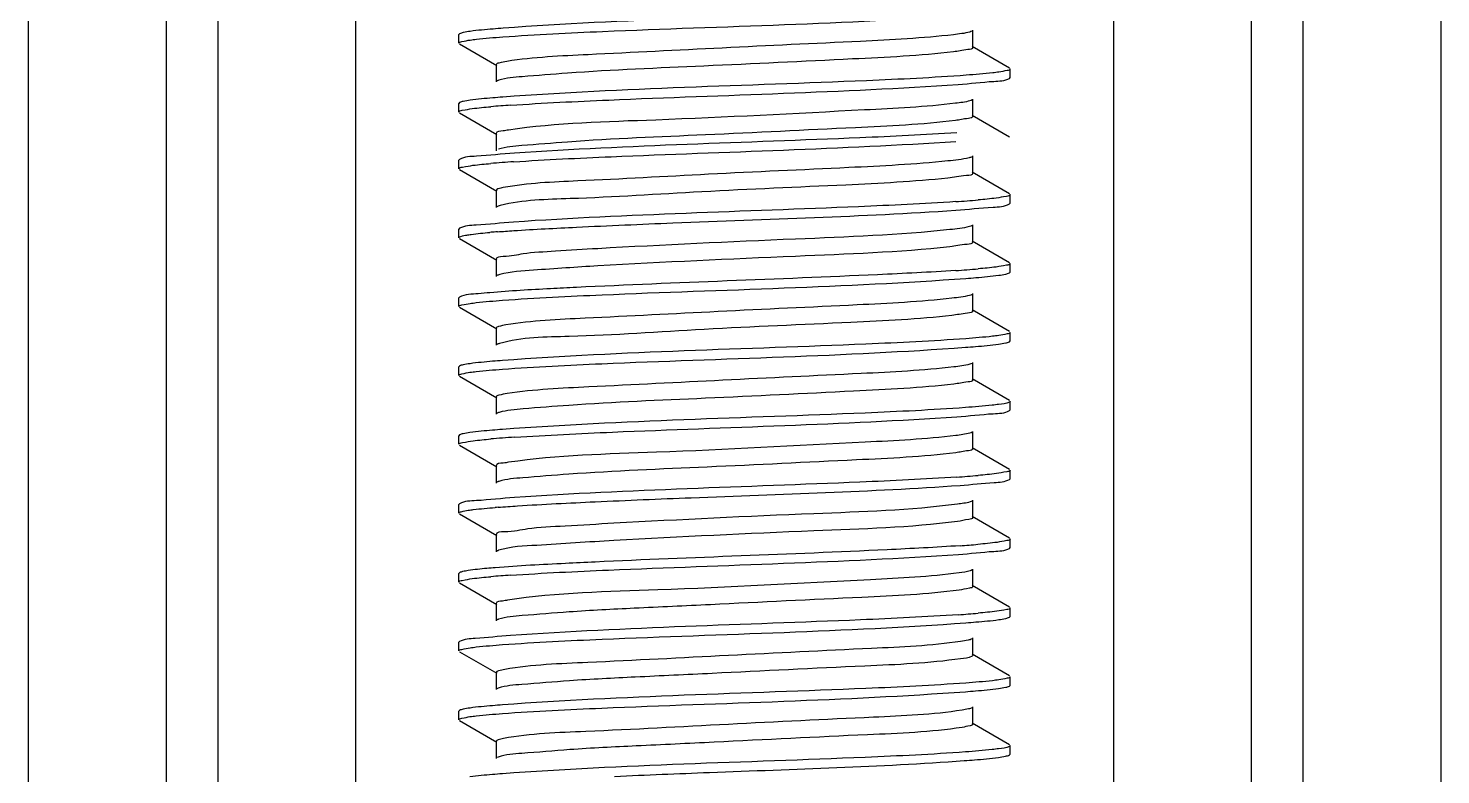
# Model space of a CAD drawing. Extents: x 27938 to 650306, y -92720 to 1524912.
# Drawn here: x 300564.7 to 301052.9, y 808614.4 to 808872.5 of the extents above; entities that cross this region are included whole.
import ezdxf

# ---------------------------------------------------------------- set-up
doc = ezdxf.new("R2010")
doc.units = 0
doc.header["$LTSCALE"] = 1000
doc.header["$MEASUREMENT"] = 0

msp = doc.modelspace()

# ---------------------------------------------------------------- linework, layer by layer
at = {"linetype": 'Continuous'}
for p, q in [((300564.69, 810344.87), (300564.69, 805603.84)), ((300612.32, 810344.87), (300612.32, 805603.84)), ((300630.18, 810344.87), (300630.18, 805603.84)), ((300677.8, 810344.87), (300677.8, 805603.84)), ((300939.75, 810344.87), (300939.75, 805603.84)), ((300987.37, 810344.87), (300987.37, 805603.84)), ((301005.23, 810344.87), (301005.23, 805603.84)), ((301052.86, 810344.87), (301052.86, 805603.84)), ((300713.75, 808870.58), (300713.52, 808870.32)), ((300891.14, 808865.85), (300891.14, 808871.81)), ((300713.52, 808867.34), (300713.52, 808870.32)), ((300713.52, 808867.34), (300713.52, 808870.32)), ((300713.75, 808867.08), (300726.67, 808859.6)), ((300903.8, 808858.67), (300890.88, 808866.16)), ((300726.41, 808859.9), (300726.41, 808853.95)), ((300904.03, 808855.44), (300904.03, 808858.41)), ((300904.03, 808855.44), (300904.03, 808858.41)), ((300903.8, 808855.17), (300904.03, 808855.44)), ((300713.75, 808846.77), (300713.52, 808846.51)), ((300713.52, 808843.53), (300713.52, 808846.51)), ((300713.52, 808843.53), (300713.52, 808846.51)), ((300891.14, 808842.04), (300891.14, 808847.99)), ((300713.75, 808843.27), (300726.67, 808835.79)), ((300903.8, 808834.86), (300890.88, 808842.34)), ((300726.41, 808836.09), (300726.41, 808830.13)), ((300713.75, 808827.13), (300713.52, 808826.87)), ((300713.52, 808823.89), (300713.52, 808826.87)), ((300713.52, 808823.89), (300713.52, 808826.87)), ((300891.14, 808822.41), (300891.14, 808828.36)), ((300713.75, 808823.63), (300726.67, 808816.15)), ((300903.8, 808815.22), (300890.88, 808822.71)), ((300726.41, 808816.45), (300726.41, 808810.5)), ((300903.8, 808811.73), (300904.03, 808811.99)), ((300904.03, 808811.99), (300904.03, 808814.96)), ((300904.03, 808811.99), (300904.03, 808814.96)), ((300713.75, 808803.32), (300713.52, 808803.06)), ((300713.52, 808800.08), (300713.52, 808803.06)), ((300713.52, 808800.08), (300713.52, 808803.06)), ((300891.14, 808798.59), (300891.14, 808804.55)), ((300713.75, 808799.82), (300726.67, 808792.34)), ((300903.8, 808791.41), (300890.88, 808798.89)), ((300726.41, 808792.64), (300726.41, 808786.69)), ((300903.8, 808787.91), (300904.03, 808788.17)), ((300904.03, 808788.17), (300904.03, 808791.15)), ((300904.03, 808788.17), (300904.03, 808791.15)), ((300713.75, 808779.51), (300713.52, 808779.24)), ((300713.52, 808776.27), (300713.52, 808779.24)), ((300713.52, 808776.27), (300713.52, 808779.24)), ((300891.14, 808774.78), (300891.14, 808780.73)), ((300713.75, 808776.01), (300726.67, 808768.53)), ((300903.8, 808767.6), (300890.88, 808775.08)), ((300726.41, 808768.83), (300726.41, 808762.87)), ((300903.8, 808764.1), (300904.03, 808764.36)), ((300904.03, 808764.36), (300904.03, 808767.34)), ((300904.03, 808764.36), (300904.03, 808767.34)), ((300713.75, 808755.69), (300713.52, 808755.43)), ((300713.52, 808752.46), (300713.52, 808755.43)), ((300713.52, 808752.46), (300713.52, 808755.43)), ((300891.14, 808750.97), (300891.14, 808756.92)), ((300713.75, 808752.19), (300726.67, 808744.71)), ((300903.8, 808743.79), (300890.88, 808751.27)), ((300726.41, 808745.01), (300726.41, 808739.06)), ((300903.8, 808740.29), (300904.03, 808740.55)), ((300904.03, 808740.55), (300904.03, 808743.53)), ((300904.03, 808740.55), (300904.03, 808743.53)), ((300713.75, 808731.88), (300713.52, 808731.62)), ((300713.52, 808728.64), (300713.52, 808731.62)), ((300713.52, 808728.64), (300713.52, 808731.62)), ((300891.14, 808727.15), (300891.14, 808733.11)), ((300713.75, 808728.38), (300726.67, 808720.9)), ((300903.8, 808719.97), (300890.88, 808727.46)), ((300726.41, 808721.2), (300726.41, 808715.25)), ((300904.03, 808716.74), (300904.03, 808719.71)), ((300904.03, 808716.74), (300904.03, 808719.71)), ((300903.8, 808716.48), (300904.03, 808716.74)), ((300713.75, 808708.07), (300713.52, 808707.81)), ((300713.52, 808704.83), (300713.52, 808707.81)), ((300713.52, 808704.83), (300713.52, 808707.81)), ((300713.75, 808704.57), (300726.67, 808697.09)), ((300891.14, 808703.34), (300891.14, 808709.29)), ((300903.8, 808696.16), (300890.88, 808703.64)), ((300726.41, 808697.39), (300726.41, 808691.44)), ((300904.03, 808692.92), (300904.03, 808695.9)), ((300904.03, 808692.92), (300904.03, 808695.9)), ((300903.8, 808692.66), (300904.03, 808692.92)), ((300891.14, 808679.53), (300891.14, 808685.48)), ((300713.75, 808684.25), (300713.52, 808683.99)), ((300713.52, 808681.02), (300713.52, 808683.99)), ((300713.52, 808681.02), (300713.52, 808683.99)), ((300713.75, 808680.76), (300726.67, 808673.27)), ((300903.8, 808672.35), (300890.88, 808679.83)), ((300726.41, 808673.58), (300726.41, 808667.62)), ((300904.03, 808669.11), (300904.03, 808672.09)), ((300904.03, 808669.11), (300904.03, 808672.09)), ((300903.8, 808668.85), (300904.03, 808669.11)), ((300891.14, 808655.72), (300891.14, 808661.67)), ((300713.75, 808660.44), (300713.52, 808660.18)), ((300713.52, 808657.2), (300713.52, 808660.18)), ((300713.52, 808657.2), (300713.52, 808660.18)), ((300713.75, 808656.94), (300726.67, 808649.46)), ((300903.8, 808648.54), (300890.88, 808656.02)), ((300726.41, 808649.76), (300726.41, 808643.81)), ((300904.03, 808645.3), (300904.03, 808648.27)), ((300904.03, 808645.3), (300904.03, 808648.27)), ((300727.15, 808644.32), (300726.67, 808644.11)), ((300903.8, 808645.04), (300904.03, 808645.3)), ((300713.75, 808636.63), (300713.52, 808636.37)), ((300713.52, 808633.39), (300713.52, 808636.37)), ((300713.52, 808633.39), (300713.52, 808636.37)), ((300891.14, 808631.9), (300891.14, 808637.86)), ((300713.75, 808633.13), (300726.67, 808625.65)), ((300903.8, 808624.72), (300890.88, 808632.2)), ((300726.41, 808625.95), (300726.41, 808620)), ((300904.03, 808621.49), (300904.03, 808624.46)), ((300904.03, 808621.49), (300904.03, 808624.46)), ((300727.1, 808620.49), (300726.67, 808620.3)), ((300903.8, 808621.22), (300904.03, 808621.49))]:
    msp.add_line(p, q, dxfattribs=at)
for centre, radius, start, end in [((300758.78, 808438.49), 408.32, 93.8398, 94.8043), ((300760.15, 808401.52), 425.7, 93.7309, 94.7995), ((300857.62, 809234.59), 422.95, 273.7477, 274.8005), ((300753.95, 808454.44), 348.72, 94.4553, 94.6449), ((300749.58, 808508.07), 294.92, 94.6427, 94.9248), ((300857.58, 809211.29), 423.47, 273.7437, 274.8009), ((300760.56, 808301.03), 430.96, 93.6981, 94.7988), ((300858.05, 809133.84), 417.43, 273.7828, 274.8013), ((300754.83, 808348.12), 359.83, 94.4275, 94.5797), ((300859.56, 809091.03), 398.37, 273.9093, 274.8037), ((300758.67, 808277.26), 407.03, 93.8492, 94.8033), ((300858.86, 809076.1), 407.29, 273.8479, 274.803)]:
    msp.add_arc(centre, radius, start, end, dxfattribs=at)
for points, knots in [([(300728.71, 808869.51), (300740.2, 808870.35), (300793.59, 808872.96), (300847.06, 808874.01), (300888.89, 808877.08)], [0, 0, 0, 0, 0.215407, 1, 1, 1, 1]), ([(300888.93, 808880.06), (300877.48, 808879.22), (300824.11, 808876.62), (300770.67, 808875.56), (300728.84, 808872.5)], [0, 0, 0, 0, 0.214949, 1, 1, 1, 1]), ([(300717.45, 808871.41), (300716.64, 808871.3), (300715.41, 808871.08), (300714.14, 808870.8), (300713.75, 808870.58)], [0, 0, 0, 0, 0.643741, 1, 1, 1, 1]), ([(300728.84, 808872.5), (300727.67, 808872.41), (300723.87, 808872.12), (300720.06, 808871.78), (300717.45, 808871.41)], [0, 0, 0, 0, 0.307276, 1, 1, 1, 1]), ([(300890.88, 808871.51), (300890.63, 808871.36), (300888.53, 808870.71), (300886.35, 808870.49), (300884.48, 808870.27)], [0, 0, 0, 0, 0.131982, 1, 1, 1, 1]), ([(300713.52, 808867.34), (300713.52, 808867.71), (300715.43, 808868.03), (300716.43, 808868.29), (300717.4, 808868.43)], [0, 0, 0, 0, 0.274415, 1, 1, 1, 1]), ([(300717.4, 808868.43), (300718.12, 808868.53), (300721.88, 808868.99), (300725.66, 808869.29), (300728.71, 808869.51)], [0, 0, 0, 0, 0.191381, 1, 1, 1, 1]), ([(300884.48, 808870.27), (300873.8, 808869.02), (300847.1, 808867.69), (300805, 808865.73), (300764.29, 808863.59), (300739.41, 808862.48), (300730.12, 808861.04)], [0, 0, 0, 0, 0.208516, 0.518039, 0.81764, 1, 1, 1, 1]), ([(300891.14, 808865.85), (300891.14, 808865.24), (300887.76, 808864.99), (300886.14, 808864.51), (300884.48, 808864.32)], [0, 0, 0, 0, 0.268827, 1, 1, 1, 1]), ([(300730.12, 808861.04), (300729.19, 808860.9), (300728.2, 808860.65), (300726.42, 808860.27), (300726.41, 808859.9)], [0, 0, 0, 0, 0.721013, 1, 1, 1, 1]), ([(300884.48, 808864.32), (300872.9, 808862.97), (300844.09, 808861.63), (300799.65, 808859.38), (300761.47, 808857.9), (300737.94, 808855.91), (300729.9, 808855.32), (300727.31, 808854.51)], [0, 0, 0, 0, 0.222005, 0.548688, 0.848211, 0.948158, 1, 1, 1, 1]), ([(300888.89, 808856.25), (300877.42, 808855.4), (300824.02, 808852.8), (300770.55, 808851.75), (300728.71, 808848.68)], [0, 0, 0, 0, 0.215206, 1, 1, 1, 1]), ([(300900.17, 808857.33), (300899.45, 808857.23), (300895.7, 808856.77), (300891.94, 808856.47), (300888.89, 808856.25)], [0, 0, 0, 0, 0.191317, 1, 1, 1, 1]), ([(300904.03, 808858.41), (300904.03, 808858.04), (300902.13, 808857.72), (300901.14, 808857.47), (300900.17, 808857.33)], [0, 0, 0, 0, 0.274505, 1, 1, 1, 1]), ([(300727.31, 808854.51), (300727.19, 808854.47), (300726.97, 808854.39), (300726.76, 808854.3), (300726.68, 808854.25)], [0, 0, 0, 0, 0.563231, 1, 1, 1, 1]), ([(300731.43, 808845.89), (300742.71, 808846.66), (300794.27, 808849.14), (300845.89, 808850.33), (300886.1, 808853.07)], [0, 0, 0, 0, 0.219091, 1, 1, 1, 1]), ([(300886.1, 808853.07), (300890.19, 808853.35), (300895.94, 808854.15), (300902.2, 808854.26), (300903.8, 808855.17)], [0, 0, 0, 0, 0.690238, 1, 1, 1, 1]), ([(300717.4, 808847.59), (300716.61, 808847.48), (300715.39, 808847.27), (300714.14, 808846.99), (300713.75, 808846.77)], [0, 0, 0, 0, 0.643277, 1, 1, 1, 1]), ([(300728.71, 808848.68), (300727.55, 808848.59), (300723.78, 808848.29), (300720, 808847.96), (300717.4, 808847.59)], [0, 0, 0, 0, 0.307434, 1, 1, 1, 1]), ([(300885.11, 808846.54), (300874.7, 808845.26), (300840.13, 808843.61), (300788.7, 808840.68), (300747.48, 808839.76), (300730.62, 808837.3)], [0, 0, 0, 0, 0.203452, 0.669893, 1, 1, 1, 1]), ([(300890.88, 808847.69), (300890.65, 808847.56), (300888.76, 808846.95), (300886.8, 808846.74), (300885.11, 808846.54)], [0, 0, 0, 0, 0.134844, 1, 1, 1, 1]), ([(300713.52, 808843.53), (300713.52, 808843.96), (300715.79, 808844.25), (300716.94, 808844.56), (300718.09, 808844.71)], [0, 0, 0, 0, 0.271629, 1, 1, 1, 1]), ([(300891.14, 808842.04), (300891.14, 808841.48), (300888.11, 808841.19), (300886.62, 808840.77), (300885.11, 808840.58)], [0, 0, 0, 0, 0.270217, 1, 1, 1, 1]), ([(300730.62, 808837.3), (300730.01, 808837.22), (300728.82, 808836.88), (300726.42, 808836.94), (300726.41, 808836.09)], [0, 0, 0, 0, 0.421526, 1, 1, 1, 1]), ([(300885.11, 808840.58), (300873.65, 808839.18), (300844.79, 808837.87), (300800.15, 808835.57), (300761.59, 808834.12), (300737.87, 808832.07), (300729.79, 808831.51), (300727.22, 808830.67)], [0, 0, 0, 0, 0.219023, 0.546829, 0.848448, 0.948708, 1, 1, 1, 1]), ([(300885.58, 808836.38), (300874.44, 808835.63), (300823.5, 808833.18), (300772.5, 808831.95), (300732.76, 808829.32)], [0, 0, 0, 0, 0.219007, 1, 1, 1, 1]), ([(300732.45, 808826.32), (300743.67, 808827.07), (300794.61, 808829.51), (300845.61, 808830.73), (300885.26, 808833.38)], [0, 0, 0, 0, 0.220571, 1, 1, 1, 1]), ([(300732.76, 808829.32), (300728.35, 808829.03), (300722.19, 808828.18), (300715.46, 808828.11), (300713.75, 808827.13)], [0, 0, 0, 0, 0.691503, 1, 1, 1, 1]), ([(300882.51, 808826.61), (300871.13, 808825.43), (300843.54, 808824.03), (300800.87, 808822.16), (300761.13, 808819.86), (300737.32, 808818.99), (300728.85, 808817.38)], [0, 0, 0, 0, 0.222949, 0.537937, 0.832059, 1, 1, 1, 1]), ([(300890.88, 808828.06), (300890.57, 808827.88), (300887.8, 808827.11), (300884.98, 808826.86), (300882.51, 808826.61)], [0, 0, 0, 0, 0.124926, 1, 1, 1, 1]), ([(300713.52, 808823.89), (300713.52, 808824.35), (300715.95, 808824.62), (300717.16, 808824.95), (300718.37, 808825.11)], [0, 0, 0, 0, 0.270691, 1, 1, 1, 1]), ([(300891.13, 808822.41), (300891.14, 808821.62), (300886.7, 808821.52), (300884.66, 808820.88), (300882.51, 808820.66)], [0, 0, 0, 0, 0.265953, 1, 1, 1, 1]), ([(300728.85, 808817.38), (300728.24, 808817.26), (300727.53, 808817.1), (300726.42, 808816.71), (300726.42, 808816.45)], [0, 0, 0, 0, 0.710384, 1, 1, 1, 1]), ([(300882.51, 808820.66), (300870.78, 808819.44), (300842.41, 808818), (300798.83, 808816.21), (300759.19, 808813.55), (300735.68, 808813.16), (300727.84, 808811.21)], [0, 0, 0, 0, 0.22824, 0.54962, 0.84357, 1, 1, 1, 1]), ([(300885.26, 808812.54), (300874.07, 808811.8), (300823.13, 808809.35), (300772.13, 808808.13), (300732.45, 808805.49)], [0, 0, 0, 0, 0.220044, 1, 1, 1, 1]), ([(300904.03, 808814.96), (300904.03, 808814.51), (300901.63, 808814.24), (300900.43, 808813.91), (300899.22, 808813.76)], [0, 0, 0, 0, 0.270828, 1, 1, 1, 1]), ([(300727.84, 808811.21), (300727.6, 808811.15), (300727.21, 808811.04), (300726.82, 808810.89), (300726.68, 808810.8)], [0, 0, 0, 0, 0.588567, 1, 1, 1, 1]), ([(300754.16, 808803.72), (300765.27, 808804.26), (300808.97, 808806.15), (300852.7, 808807.4), (300885.23, 808809.57)], [0, 0, 0, 0, 0.25454, 1, 1, 1, 1]), ([(300885.23, 808809.57), (300889.53, 808809.85), (300895.55, 808810.69), (300902.13, 808810.77), (300903.8, 808811.73)], [0, 0, 0, 0, 0.69109, 1, 1, 1, 1]), ([(300732.45, 808805.49), (300728.12, 808805.2), (300722.05, 808804.36), (300715.43, 808804.28), (300713.75, 808803.32)], [0, 0, 0, 0, 0.691213, 1, 1, 1, 1]), ([(300726.86, 808802.11), (300728.73, 808802.26), (300737.82, 808802.9), (300746.92, 808803.37), (300754.16, 808803.72)], [0, 0, 0, 0, 0.205696, 1, 1, 1, 1]), ([(300883.23, 808802.87), (300865.52, 808800.97), (300824.88, 808799.47), (300784.32, 808797.56), (300761.55, 808796.28)], [0, 0, 0, 0, 0.438605, 1, 1, 1, 1]), ([(300890.88, 808804.24), (300890.59, 808804.08), (300888.07, 808803.35), (300885.48, 808803.11), (300883.23, 808802.87)], [0, 0, 0, 0, 0.127252, 1, 1, 1, 1]), ([(300713.52, 808800.08), (300713.52, 808800.36), (300714.82, 808800.7), (300715.56, 808800.88), (300716.25, 808800.99)], [0, 0, 0, 0, 0.28203, 1, 1, 1, 1]), ([(300716.25, 808800.99), (300716.76, 808801.08), (300719.42, 808801.46), (300722.1, 808801.71), (300724.26, 808801.9)], [0, 0, 0, 0, 0.190713, 1, 1, 1, 1]), ([(300891.14, 808798.59), (300891.14, 808797.87), (300887.09, 808797.71), (300885.21, 808797.13), (300883.23, 808796.92)], [0, 0, 0, 0, 0.266804, 1, 1, 1, 1]), ([(300761.55, 808796.28), (300756.65, 808796), (300748.29, 808795.39), (300736.55, 808794.85), (300731.15, 808793.54), (300726.42, 808793.48), (300726.42, 808792.64)], [0, 0, 0, 0, 0.415, 0.730895, 0.928614, 1, 1, 1, 1]), ([(300883.23, 808796.92), (300865.52, 808795.01), (300824.88, 808793.52), (300784.32, 808791.6), (300761.55, 808790.33)], [0, 0, 0, 0, 0.438605, 1, 1, 1, 1]), ([(300761.55, 808790.33), (300754.13, 808789.91), (300742.88, 808789.02), (300731.46, 808788.35), (300727.68, 808787.35)], [0, 0, 0, 0, 0.654734, 1, 1, 1, 1]), ([(300885.23, 808788.73), (300876.24, 808788.13), (300832.55, 808785.96), (300788.84, 808784.57), (300754.16, 808782.88)], [0, 0, 0, 0, 0.205964, 1, 1, 1, 1]), ([(300904.03, 808791.15), (300904.03, 808790.7), (300901.63, 808790.43), (300900.43, 808790.1), (300899.23, 808789.94)], [0, 0, 0, 0, 0.270838, 1, 1, 1, 1]), ([(300900.11, 808787.08), (300900.92, 808787.2), (300902.15, 808787.41), (300903.41, 808787.69), (300903.8, 808787.91)], [0, 0, 0, 0, 0.643619, 1, 1, 1, 1]), ([(300754.16, 808782.88), (300751.17, 808782.74), (300741.2, 808782.23), (300731.23, 808781.66), (300724.26, 808781.06)], [0, 0, 0, 0, 0.299335, 1, 1, 1, 1]), ([(300727.68, 808787.35), (300727.48, 808787.3), (300727.14, 808787.2), (300726.81, 808787.06), (300726.68, 808786.99)], [0, 0, 0, 0, 0.581773, 1, 1, 1, 1]), ([(300728.63, 808778.43), (300740.09, 808779.28), (300793.46, 808781.88), (300846.9, 808782.94), (300888.73, 808786)], [0, 0, 0, 0, 0.214998, 1, 1, 1, 1]), ([(300888.73, 808786), (300889.9, 808786.08), (300893.7, 808786.38), (300897.5, 808786.72), (300900.11, 808787.08)], [0, 0, 0, 0, 0.307332, 1, 1, 1, 1]), ([(300724.26, 808781.06), (300722.91, 808780.95), (300719.45, 808780.48), (300715.65, 808780.6), (300713.75, 808779.51)], [0, 0, 0, 0, 0.38307, 1, 1, 1, 1]), ([(300717.37, 808777.35), (300718.09, 808777.45), (300721.83, 808777.91), (300725.59, 808778.21), (300728.63, 808778.43)], [0, 0, 0, 0, 0.19129, 1, 1, 1, 1]), ([(300883.92, 808779.14), (300873.04, 808777.91), (300846.07, 808776.55), (300803.79, 808774.62), (300763.35, 808772.44), (300738.77, 808771.39), (300729.72, 808769.9)], [0, 0, 0, 0, 0.212745, 0.523869, 0.821865, 1, 1, 1, 1]), ([(300890.88, 808780.43), (300890.61, 808780.28), (300888.32, 808779.59), (300885.97, 808779.37), (300883.92, 808779.14)], [0, 0, 0, 0, 0.129757, 1, 1, 1, 1]), ([(300713.52, 808776.27), (300713.52, 808776.64), (300715.41, 808776.96), (300716.41, 808777.21), (300717.37, 808777.35)], [0, 0, 0, 0, 0.27455, 1, 1, 1, 1]), ([(300883.92, 808773.18), (300872.34, 808771.88), (300843.75, 808770.45), (300799.57, 808768.68), (300759.3, 808765.76), (300735.32, 808765.68), (300727.54, 808763.5)], [0, 0, 0, 0, 0.223258, 0.547569, 0.845448, 1, 1, 1, 1]), ([(300891.14, 808774.78), (300891.14, 808774.12), (300887.47, 808773.91), (300885.73, 808773.38), (300883.92, 808773.18)], [0, 0, 0, 0, 0.26783, 1, 1, 1, 1]), ([(300729.72, 808769.9), (300728.89, 808769.77), (300727.98, 808769.55), (300726.42, 808769.16), (300726.41, 808768.83)], [0, 0, 0, 0, 0.718436, 1, 1, 1, 1]), ([(300727.54, 808763.5), (300727.37, 808763.45), (300727.08, 808763.36), (300726.79, 808763.24), (300726.68, 808763.18)], [0, 0, 0, 0, 0.575828, 1, 1, 1, 1]), ([(300888.73, 808765.16), (300877.23, 808764.32), (300823.86, 808761.72), (300770.42, 808760.67), (300728.63, 808757.6)], [0, 0, 0, 0, 0.215728, 1, 1, 1, 1]), ([(300888.56, 808762.17), (300889.74, 808762.26), (300893.58, 808762.56), (300897.42, 808762.9), (300900.07, 808763.27)], [0, 0, 0, 0, 0.307278, 1, 1, 1, 1]), ([(300900.11, 808766.25), (300899.39, 808766.15), (300895.6, 808765.69), (300891.8, 808765.39), (300888.73, 808765.16)], [0, 0, 0, 0, 0.19147, 1, 1, 1, 1]), ([(300900.07, 808763.27), (300900.88, 808763.38), (300902.13, 808763.59), (300903.4, 808763.87), (300903.8, 808764.1)], [0, 0, 0, 0, 0.644079, 1, 1, 1, 1]), ([(300904.03, 808767.34), (300904.03, 808766.96), (300902.11, 808766.65), (300901.1, 808766.39), (300900.11, 808766.25)], [0, 0, 0, 0, 0.274248, 1, 1, 1, 1]), ([(300728.57, 808754.62), (300740, 808755.46), (300793.33, 808758.06), (300846.74, 808759.13), (300888.56, 808762.17)], [0, 0, 0, 0, 0.214643, 1, 1, 1, 1]), ([(300713.52, 808752.46), (300713.52, 808752.82), (300715.4, 808753.14), (300716.4, 808753.4), (300717.36, 808753.53)], [0, 0, 0, 0, 0.274625, 1, 1, 1, 1]), ([(300717.37, 808756.51), (300716.58, 808756.4), (300715.37, 808756.19), (300714.14, 808755.91), (300713.75, 808755.69)], [0, 0, 0, 0, 0.642977, 1, 1, 1, 1]), ([(300717.36, 808753.53), (300718.07, 808753.64), (300721.8, 808754.09), (300725.54, 808754.39), (300728.57, 808754.62)], [0, 0, 0, 0, 0.191275, 1, 1, 1, 1]), ([(300728.63, 808757.6), (300727.48, 808757.51), (300723.72, 808757.22), (300719.96, 808756.88), (300717.37, 808756.51)], [0, 0, 0, 0, 0.307533, 1, 1, 1, 1]), ([(300884.59, 808755.4), (300873.95, 808754.15), (300847.31, 808752.82), (300805.25, 808750.85), (300764.48, 808748.72), (300739.54, 808747.6), (300730.2, 808746.17)], [0, 0, 0, 0, 0.207666, 0.516866, 0.81679, 1, 1, 1, 1]), ([(300890.88, 808756.62), (300890.63, 808756.48), (300888.57, 808755.83), (300886.43, 808755.62), (300884.59, 808755.4)], [0, 0, 0, 0, 0.132446, 1, 1, 1, 1]), ([(300884.59, 808749.45), (300873.09, 808748.09), (300844.43, 808746.76), (300800.11, 808744.52), (300761.94, 808743.01), (300738.26, 808741.07), (300730.11, 808740.45), (300727.43, 808739.66)], [0, 0, 0, 0, 0.220439, 0.545965, 0.845865, 0.946757, 1, 1, 1, 1]), ([(300891.14, 808750.97), (300891.14, 808750.36), (300887.82, 808750.1), (300886.23, 808749.64), (300884.59, 808749.45)], [0, 0, 0, 0, 0.269044, 1, 1, 1, 1]), ([(300730.2, 808746.17), (300729.25, 808746.02), (300728.24, 808745.77), (300726.42, 808745.39), (300726.41, 808745.01)], [0, 0, 0, 0, 0.721489, 1, 1, 1, 1]), ([(300727.43, 808739.66), (300727.28, 808739.61), (300727.03, 808739.53), (300726.78, 808739.42), (300726.68, 808739.36)], [0, 0, 0, 0, 0.570334, 1, 1, 1, 1]), ([(300888.56, 808741.34), (300877.04, 808740.5), (300823.71, 808737.9), (300770.3, 808736.86), (300728.57, 808733.78)], [0, 0, 0, 0, 0.216242, 1, 1, 1, 1]), ([(300885.59, 808738.15), (300889.81, 808738.44), (300895.72, 808739.25), (300902.16, 808739.35), (300903.8, 808740.29)], [0, 0, 0, 0, 0.69073, 1, 1, 1, 1]), ([(300900.07, 808742.43), (300899.34, 808742.33), (300895.51, 808741.86), (300891.67, 808741.56), (300888.56, 808741.34)], [0, 0, 0, 0, 0.191504, 1, 1, 1, 1]), ([(300904.03, 808743.53), (300904.03, 808743.4), (300902.62, 808742.52), (300901.32, 808742.6), (300900.07, 808742.43)], [0, 0, 0, 0, 0.088885, 1, 1, 1, 1]), ([(300728.57, 808733.78), (300727.42, 808733.69), (300723.68, 808733.4), (300719.93, 808733.06), (300717.36, 808732.7)], [0, 0, 0, 0, 0.307553, 1, 1, 1, 1]), ([(300732.77, 808731.09), (300744.04, 808731.84), (300794.99, 808734.28), (300845.99, 808735.49), (300885.59, 808738.15)], [0, 0, 0, 0, 0.221629, 1, 1, 1, 1]), ([(300713.52, 808728.64), (300713.52, 808729.1), (300715.98, 808729.37), (300717.2, 808729.71), (300718.43, 808729.86)], [0, 0, 0, 0, 0.270507, 1, 1, 1, 1]), ([(300717.36, 808732.7), (300716.57, 808732.59), (300715.37, 808732.38), (300714.13, 808732.1), (300713.75, 808731.88)], [0, 0, 0, 0, 0.642812, 1, 1, 1, 1]), ([(300885.22, 808731.66), (300874.84, 808730.38), (300840.33, 808728.73), (300788.89, 808725.81), (300747.63, 808724.87), (300730.71, 808722.43)], [0, 0, 0, 0, 0.202603, 0.668804, 1, 1, 1, 1]), ([(300890.88, 808732.81), (300890.65, 808732.68), (300888.8, 808732.07), (300886.87, 808731.87), (300885.22, 808731.66)], [0, 0, 0, 0, 0.135346, 1, 1, 1, 1]), ([(300885.22, 808725.71), (300873.84, 808724.3), (300845.13, 808723), (300800.6, 808720.72), (300762.06, 808719.23), (300738.18, 808717.23), (300730, 808716.63), (300727.34, 808715.82)], [0, 0, 0, 0, 0.21746, 0.544109, 0.846107, 0.947311, 1, 1, 1, 1]), ([(300891.14, 808727.15), (300891.14, 808726.6), (300888.16, 808726.3), (300886.7, 808725.89), (300885.22, 808725.71)], [0, 0, 0, 0, 0.270473, 1, 1, 1, 1]), ([(300730.71, 808722.43), (300730.09, 808722.34), (300728.87, 808722), (300726.42, 808722.07), (300726.41, 808721.2)], [0, 0, 0, 0, 0.421733, 1, 1, 1, 1]), ([(300904.03, 808719.71), (300904.03, 808719.27), (300901.67, 808718.99), (300900.48, 808718.67), (300899.3, 808718.51)], [0, 0, 0, 0, 0.271064, 1, 1, 1, 1]), ([(300727.34, 808715.82), (300727.21, 808715.78), (300726.99, 808715.7), (300726.77, 808715.6), (300726.68, 808715.55)], [0, 0, 0, 0, 0.565364, 1, 1, 1, 1]), ([(300885.59, 808717.32), (300874.45, 808716.57), (300823.51, 808714.12), (300772.51, 808712.88), (300732.77, 808710.26)], [0, 0, 0, 0, 0.218973, 1, 1, 1, 1]), ([(300760.6, 808708.77), (300771.66, 808709.28), (300813.7, 808711.07), (300855.79, 808712.27), (300886.72, 808714.42)], [0, 0, 0, 0, 0.263095, 1, 1, 1, 1]), ([(300886.72, 808714.42), (300890.67, 808714.69), (300896.22, 808715.46), (300902.25, 808715.59), (300903.8, 808716.48)], [0, 0, 0, 0, 0.689563, 1, 1, 1, 1]), ([(300732.77, 808710.26), (300728.36, 808709.97), (300722.19, 808709.11), (300715.46, 808709.05), (300713.75, 808708.07)], [0, 0, 0, 0, 0.691512, 1, 1, 1, 1]), ([(300713.52, 808704.83), (300713.52, 808705.14), (300715.07, 808705.48), (300715.92, 808705.69), (300716.73, 808705.82)], [0, 0, 0, 0, 0.278252, 1, 1, 1, 1]), ([(300716.73, 808705.82), (300717.32, 808705.91), (300720.43, 808706.33), (300723.56, 808706.6), (300726.1, 808706.8)], [0, 0, 0, 0, 0.191021, 1, 1, 1, 1]), ([(300727.05, 808706.87), (300729.3, 808707.05), (300740.47, 808707.82), (300751.66, 808708.36), (300760.6, 808708.77)], [0, 0, 0, 0, 0.201424, 1, 1, 1, 1]), ([(300885.82, 808707.93), (300869.38, 808705.79), (300829.69, 808704.57), (300790.14, 808702.56), (300767.12, 808701.33)], [0, 0, 0, 0, 0.418207, 1, 1, 1, 1]), ([(300890.88, 808708.99), (300890.67, 808708.87), (300889.02, 808708.32), (300887.29, 808708.12), (300885.82, 808707.93)], [0, 0, 0, 0, 0.138483, 1, 1, 1, 1]), ([(300767.12, 808701.33), (300761.5, 808701.03), (300751.85, 808700.34), (300738.23, 808699.83), (300732.01, 808698.27), (300726.42, 808698.37), (300726.41, 808697.39)], [0, 0, 0, 0, 0.411949, 0.728681, 0.928197, 1, 1, 1, 1]), ([(300885.82, 808701.97), (300869.38, 808699.83), (300829.69, 808698.61), (300790.14, 808696.61), (300767.12, 808695.38)], [0, 0, 0, 0, 0.418207, 1, 1, 1, 1]), ([(300891.14, 808703.34), (300891.14, 808702.84), (300888.49, 808702.51), (300887.15, 808702.15), (300885.82, 808701.97)], [0, 0, 0, 0, 0.272138, 1, 1, 1, 1]), ([(300767.12, 808695.38), (300758.22, 808694.9), (300745.04, 808693.73), (300731.48, 808693.33), (300727.27, 808691.98)], [0, 0, 0, 0, 0.668187, 1, 1, 1, 1]), ([(300904.03, 808695.9), (300904.03, 808695.48), (300901.83, 808695.19), (300900.71, 808694.89), (300899.6, 808694.74)], [0, 0, 0, 0, 0.272105, 1, 1, 1, 1]), ([(300727.27, 808691.98), (300727.16, 808691.94), (300726.95, 808691.87), (300726.76, 808691.78), (300726.68, 808691.74)], [0, 0, 0, 0, 0.560801, 1, 1, 1, 1]), ([(300731.35, 808683.37), (300742.64, 808684.14), (300794.25, 808686.63), (300845.93, 808687.82), (300886.19, 808690.57)], [0, 0, 0, 0, 0.218971, 1, 1, 1, 1]), ([(300886.72, 808693.58), (300878.32, 808693), (300836.28, 808690.85), (300794.22, 808689.49), (300760.6, 808687.94)], [0, 0, 0, 0, 0.200271, 1, 1, 1, 1]), ([(300886.19, 808690.57), (300890.26, 808690.84), (300895.98, 808691.64), (300902.21, 808691.75), (300903.8, 808692.66)], [0, 0, 0, 0, 0.690138, 1, 1, 1, 1]), ([(300716.73, 808684.98), (300716.09, 808684.88), (300715.09, 808684.69), (300714.07, 808684.44), (300713.75, 808684.25)], [0, 0, 0, 0, 0.635229, 1, 1, 1, 1]), ([(300726.1, 808685.96), (300725.13, 808685.89), (300722, 808685.62), (300718.88, 808685.31), (300716.73, 808684.98)], [0, 0, 0, 0, 0.308017, 1, 1, 1, 1]), ([(300760.6, 808687.94), (300757.18, 808687.78), (300745.68, 808687.22), (300734.17, 808686.61), (300726.1, 808685.96)], [0, 0, 0, 0, 0.296988, 1, 1, 1, 1]), ([(300890.88, 808685.18), (300890.69, 808685.07), (300889.23, 808684.56), (300887.69, 808684.37), (300886.39, 808684.19)], [0, 0, 0, 0, 0.141904, 1, 1, 1, 1]), ([(300713.52, 808681.02), (300713.52, 808681.45), (300715.79, 808681.73), (300716.94, 808682.05), (300718.09, 808682.2)], [0, 0, 0, 0, 0.271637, 1, 1, 1, 1]), ([(300886.39, 808684.19), (300876.24, 808682.79), (300841.47, 808681.23), (300789.54, 808678.13), (300747.52, 808677.34), (300730.34, 808674.75)], [0, 0, 0, 0, 0.196527, 0.666696, 1, 1, 1, 1]), ([(300886.39, 808678.24), (300875.27, 808676.71), (300846.54, 808675.48), (300809.13, 808673.59), (300775.41, 808672), (300753.68, 808670.94), (300738.11, 808669.57), (300729.83, 808669.02), (300727.21, 808668.15)], [0, 0, 0, 0, 0.211039, 0.539644, 0.704709, 0.845991, 0.948071, 1, 1, 1, 1]), ([(300891.14, 808679.53), (300891.14, 808679.07), (300888.8, 808678.72), (300887.58, 808678.4), (300886.39, 808678.24)], [0, 0, 0, 0, 0.274084, 1, 1, 1, 1]), ([(300730.34, 808674.75), (300729.77, 808674.66), (300728.66, 808674.34), (300726.41, 808674.37), (300726.41, 808673.58)], [0, 0, 0, 0, 0.420596, 1, 1, 1, 1]), ([(300904.03, 808672.09), (300904.03, 808671.66), (300901.75, 808671.37), (300900.6, 808671.06), (300899.45, 808670.91)], [0, 0, 0, 0, 0.271601, 1, 1, 1, 1]), ([(300727.21, 808668.15), (300727.1, 808668.11), (300726.92, 808668.05), (300726.75, 808667.97), (300726.67, 808667.92)], [0, 0, 0, 0, 0.556813, 1, 1, 1, 1]), ([(300728.63, 808659.37), (300740.09, 808660.21), (300793.46, 808662.81), (300846.9, 808663.87), (300888.73, 808666.93)], [0, 0, 0, 0, 0.215007, 1, 1, 1, 1]), ([(300886.19, 808669.73), (300874.9, 808668.96), (300823.29, 808666.47), (300771.61, 808665.29), (300731.35, 808662.54)], [0, 0, 0, 0, 0.219019, 1, 1, 1, 1]), ([(300888.73, 808666.93), (300889.9, 808667.02), (300893.7, 808667.32), (300897.5, 808667.65), (300900.11, 808668.02)], [0, 0, 0, 0, 0.307335, 1, 1, 1, 1]), ([(300900.11, 808668.02), (300900.92, 808668.13), (300902.15, 808668.35), (300903.41, 808668.63), (300903.8, 808668.85)], [0, 0, 0, 0, 0.643606, 1, 1, 1, 1]), ([(300731.35, 808662.54), (300727.28, 808662.26), (300721.56, 808661.47), (300715.34, 808661.35), (300713.75, 808660.44)], [0, 0, 0, 0, 0.690145, 1, 1, 1, 1]), ([(300890.87, 808661.37), (300890.45, 808661.12), (300889.11, 808660.81), (300887.79, 808660.58), (300886.93, 808660.45)], [0, 0, 0, 0, 0.359626, 1, 1, 1, 1]), ([(300713.52, 808657.2), (300713.52, 808657.57), (300715.41, 808657.89), (300716.41, 808658.15), (300717.38, 808658.29)], [0, 0, 0, 0, 0.274548, 1, 1, 1, 1]), ([(300717.38, 808658.29), (300718.09, 808658.39), (300721.83, 808658.85), (300725.59, 808659.14), (300728.63, 808659.37)], [0, 0, 0, 0, 0.19129, 1, 1, 1, 1]), ([(300886.93, 808660.45), (300876.73, 808658.97), (300849.89, 808657.78), (300806.94, 808655.67), (300764.74, 808653.4), (300738.86, 808652.42), (300729.4, 808650.79)], [0, 0, 0, 0, 0.195916, 0.50941, 0.817674, 1, 1, 1, 1]), ([(300891.14, 808655.72), (300891.14, 808655.58), (300889.67, 808654.6), (300888.26, 808654.69), (300886.93, 808654.5)], [0, 0, 0, 0, 0.090979, 1, 1, 1, 1]), ([(300729.4, 808650.79), (300728.65, 808650.66), (300727.82, 808650.46), (300726.41, 808650.07), (300726.41, 808649.76)], [0, 0, 0, 0, 0.716188, 1, 1, 1, 1]), ([(300886.93, 808654.5), (300875.96, 808652.9), (300847.25, 808651.74), (300809.77, 808649.81), (300775.76, 808648.2), (300753.79, 808647.14), (300738.11, 808645.74), (300729.76, 808645.21), (300727.15, 808644.32)], [0, 0, 0, 0, 0.207622, 0.537088, 0.703334, 0.845682, 0.948308, 1, 1, 1, 1]), ([(300888.73, 808646.1), (300877.24, 808645.26), (300823.87, 808642.65), (300770.42, 808641.61), (300728.63, 808638.53)], [0, 0, 0, 0, 0.215715, 1, 1, 1, 1]), ([(300900.11, 808647.18), (300899.39, 808647.08), (300895.61, 808646.62), (300891.81, 808646.32), (300888.73, 808646.1)], [0, 0, 0, 0, 0.191467, 1, 1, 1, 1]), ([(300904.03, 808648.27), (300904.03, 808647.9), (300902.11, 808647.58), (300901.1, 808647.32), (300900.11, 808647.18)], [0, 0, 0, 0, 0.274254, 1, 1, 1, 1]), ([(300728.58, 808635.55), (300740.01, 808636.39), (300793.34, 808639), (300846.75, 808640.06), (300888.57, 808643.11)], [0, 0, 0, 0, 0.214657, 1, 1, 1, 1]), ([(300888.57, 808643.11), (300889.75, 808643.19), (300893.59, 808643.49), (300897.43, 808643.83), (300900.07, 808644.2)], [0, 0, 0, 0, 0.307279, 1, 1, 1, 1]), ([(300900.07, 808644.2), (300900.88, 808644.32), (300902.13, 808644.53), (300903.41, 808644.81), (300903.8, 808645.04)], [0, 0, 0, 0, 0.644063, 1, 1, 1, 1]), ([(300717.38, 808637.45), (300716.58, 808637.34), (300715.37, 808637.13), (300714.14, 808636.85), (300713.75, 808636.63)], [0, 0, 0, 0, 0.642982, 1, 1, 1, 1]), ([(300728.63, 808638.53), (300727.48, 808638.45), (300723.72, 808638.15), (300719.96, 808637.82), (300717.38, 808637.45)], [0, 0, 0, 0, 0.307532, 1, 1, 1, 1]), ([(300887.43, 808636.72), (300877.3, 808635.14), (300850.27, 808634.02), (300806.92, 808631.87), (300764.38, 808629.5), (300738.31, 808628.64), (300728.96, 808626.9)], [0, 0, 0, 0, 0.193768, 0.50974, 0.82028, 1, 1, 1, 1]), ([(300890.87, 808637.56), (300890.5, 808637.34), (300889.33, 808637.05), (300888.18, 808636.83), (300887.43, 808636.72)], [0, 0, 0, 0, 0.365017, 1, 1, 1, 1]), ([(300713.52, 808633.39), (300713.52, 808633.76), (300715.4, 808634.08), (300716.4, 808634.33), (300717.36, 808634.47)], [0, 0, 0, 0, 0.274622, 1, 1, 1, 1]), ([(300717.36, 808634.47), (300718.07, 808634.57), (300721.8, 808635.03), (300725.55, 808635.33), (300728.58, 808635.55)], [0, 0, 0, 0, 0.191276, 1, 1, 1, 1]), ([(300891.14, 808631.9), (300891.13, 808631.54), (300889.36, 808631.15), (300888.37, 808630.91), (300887.43, 808630.76)], [0, 0, 0, 0, 0.278995, 1, 1, 1, 1]), ([(300728.96, 808626.9), (300728.32, 808626.77), (300727.59, 808626.61), (300726.41, 808626.22), (300726.41, 808625.95)], [0, 0, 0, 0, 0.712168, 1, 1, 1, 1]), ([(300887.43, 808630.76), (300876.63, 808629.09), (300847.95, 808628), (300810.44, 808626.02), (300776.14, 808624.4), (300753.93, 808623.35), (300738.12, 808621.91), (300729.71, 808621.41), (300727.1, 808620.49)], [0, 0, 0, 0, 0.20408, 0.534343, 0.70178, 0.845233, 0.948467, 1, 1, 1, 1]), ([(300888.57, 808622.27), (300877.05, 808621.43), (300823.72, 808618.84), (300770.31, 808617.79), (300728.58, 808614.72)], [0, 0, 0, 0, 0.216223, 1, 1, 1, 1]), ([(300900.07, 808623.37), (300899.34, 808623.26), (300895.51, 808622.8), (300891.67, 808622.5), (300888.57, 808622.27)], [0, 0, 0, 0, 0.191504, 1, 1, 1, 1]), ([(300904.03, 808624.46), (300904.03, 808624.34), (300902.62, 808623.45), (300901.32, 808623.54), (300900.07, 808623.37)], [0, 0, 0, 0, 0.088893, 1, 1, 1, 1]), ([(300767.36, 808613.83), (300778.27, 808614.31), (300818.54, 808616), (300858.84, 808617.16), (300888.14, 808619.26)], [0, 0, 0, 0, 0.271117, 1, 1, 1, 1]), ([(300888.14, 808619.26), (300889.35, 808619.35), (300893.3, 808619.65), (300897.24, 808620), (300899.96, 808620.37)], [0, 0, 0, 0, 0.307137, 1, 1, 1, 1]), ([(300899.96, 808620.37), (300900.8, 808620.49), (300902.08, 808620.71), (300903.39, 808620.99), (300903.8, 808621.22)], [0, 0, 0, 0, 0.645207, 1, 1, 1, 1]), ([(300728.58, 808614.72), (300727.42, 808614.63), (300723.68, 808614.34), (300719.94, 808614), (300717.36, 808613.63)], [0, 0, 0, 0, 0.307553, 1, 1, 1, 1])]:
    msp.add_open_spline(points, degree=3, knots=knots, dxfattribs=at)
for points in [[(300718.09, 808844.71), (300720.24, 808844.99), (300722.41, 808845.19), (300724.58, 808845.37)], [(300718.37, 808825.11), (300720.42, 808825.37), (300722.47, 808825.56), (300724.53, 808825.73)], [(300899.22, 808813.76), (300897.16, 808813.49), (300895.09, 808813.3), (300893.01, 808813.12)], [(300899.23, 808789.94), (300897.16, 808789.68), (300895.09, 808789.49), (300893.02, 808789.31)], [(300718.43, 808729.86), (300720.45, 808730.12), (300722.48, 808730.31), (300724.51, 808730.48)], [(300899.3, 808718.51), (300897.2, 808718.25), (300895.1, 808718.05), (300892.99, 808717.87)], [(300899.6, 808694.74), (300897.38, 808694.45), (300895.15, 808694.24), (300892.92, 808694.05)], [(300718.09, 808682.2), (300720.25, 808682.48), (300722.42, 808682.68), (300724.59, 808682.86)], [(300899.45, 808670.91), (300897.29, 808670.63), (300895.13, 808670.43), (300892.96, 808670.24)]]:
    msp.add_open_spline(points, degree=3, dxfattribs=at)

doc.saveas('drawing.dxf')
